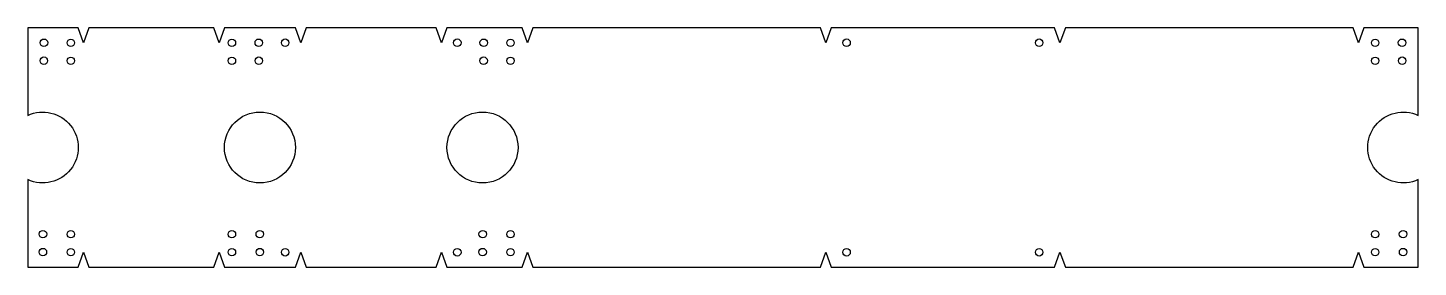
# Model space of a CAD drawing. Header units: inches. Extents: x -46.4 to 0, y -8 to 0.
import ezdxf

# ---------------------------------------------------------------- set-up
doc = ezdxf.new("R2010")
doc.units = ezdxf.units.IN
doc.layers.get('0').update_dxf_attribs({"linetype": 'CONTINUOUS'})

msp = doc.modelspace()

# ---------------------------------------------------------------- linework, layer by layer
msp.add_lwpolyline([(-40.011, -7.5), (-39.833, -8), (-37.463, -8), (-37.285, -7.5), (-37.107, -8), (-32.762, -8), (-32.584, -7.5), (-32.406, -8), (-29.894, -8), (-29.716, -7.5), (-29.537, -8), (-19.947, -8), (-19.769, -7.5), (-19.591, -8), (-12.13, -8), (-11.952, -7.5), (-11.773, -8), (-2.172, -8), (-1.993, -7.5), (-1.815, -8), (0, -8), (0, -5.074, -1.568392), (0, -2.926), (0, 0), (-1.815, 0), (-1.993, -0.5), (-2.172, 0), (-11.773, 0), (-11.952, -0.5), (-12.13, 0), (-19.591, 0), (-19.769, -0.5), (-19.947, 0), (-29.537, 0), (-29.716, -0.5), (-29.894, 0), (-32.406, 0), (-32.584, -0.5), (-32.762, 0), (-37.107, 0), (-37.285, -0.5), (-37.463, 0), (-39.833, 0), (-40.011, -0.5), (-40.189, 0), (-44.352, 0), (-44.53, -0.5), (-44.708, 0), (-46.393, 0), (-46.393, -2.926, -1.568392), (-46.393, -5.074), (-46.393, -8), (-44.708, -8), (-44.53, -7.5), (-44.352, -8), (-40.189, -8)], format="xyb", close=True)
for centre, radius in [((-45.854, -0.501), 0.125), ((-44.958, -0.503), 0.125), ((-39.583, -0.503), 0.125), ((-38.687, -0.501), 0.125), ((-37.806, -0.5), 0.125), ((-32.063, -0.5), 0.125), ((-31.181, -0.501), 0.125), ((-30.286, -0.503), 0.125), ((-19.074, -0.5), 0.125), ((-12.647, -0.5), 0.125), ((-1.435, -0.503), 0.125), ((-0.539, -0.501), 0.125), ((-45.857, -1.101), 0.125), ((-44.958, -1.103), 0.125), ((-39.583, -1.103), 0.125), ((-38.684, -1.101), 0.125), ((-31.185, -1.101), 0.125), ((-30.286, -1.103), 0.125), ((-1.435, -1.103), 0.125), ((-0.536, -1.101), 0.125), ((-38.648, -4), 1.185), ((-31.221, -4), 1.185), ((-45.887, -6.894), 0.125), ((-44.958, -6.897), 0.125), ((-39.583, -6.897), 0.125), ((-38.654, -6.894), 0.125), ((-31.215, -6.894), 0.125), ((-30.286, -6.897), 0.125), ((-1.435, -6.897), 0.125), ((-0.506, -6.894), 0.125), ((-45.89, -7.494), 0.125), ((-44.958, -7.497), 0.125), ((-39.583, -7.497), 0.125), ((-38.651, -7.494), 0.125), ((-37.806, -7.5), 0.125), ((-32.063, -7.5), 0.125), ((-31.218, -7.494), 0.125), ((-30.286, -7.497), 0.125), ((-19.074, -7.5), 0.125), ((-12.647, -7.5), 0.125), ((-1.435, -7.497), 0.125), ((-0.503, -7.494), 0.125)]:
    msp.add_circle(centre, radius)

doc.saveas('drawing.dxf')
